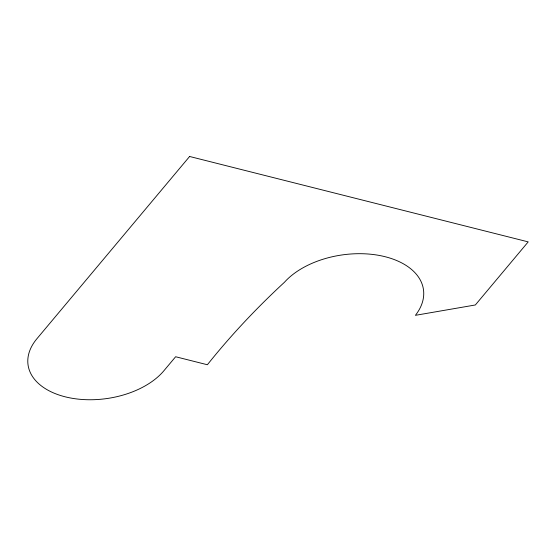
<?xml version="1.0" encoding="UTF-8"?>
<svg xmlns="http://www.w3.org/2000/svg" width="556" height="556" viewBox="0 0 556 556"><rect width="100%" height="100%" fill="white"/><g stroke="black" fill="none" stroke-linecap="round" stroke-linejoin="round"><path stroke-width="0.83" d="M189.61 156.479L36.911 338.736A73.058 44.271 -8 0 0 65.163 396.81A73.058 44.271 -8 0 0 163.888 370.762L175.633 356.743L207.374 364.75A983.168 595.789 -8 0 1 284.422 282.288A75.401 45.689 -8 0 1 385.162 256.726A75.401 45.689 -8 0 1 415.401 315.328L475.345 304.973L528.2 241.881L189.61 156.479"/></g></svg>
